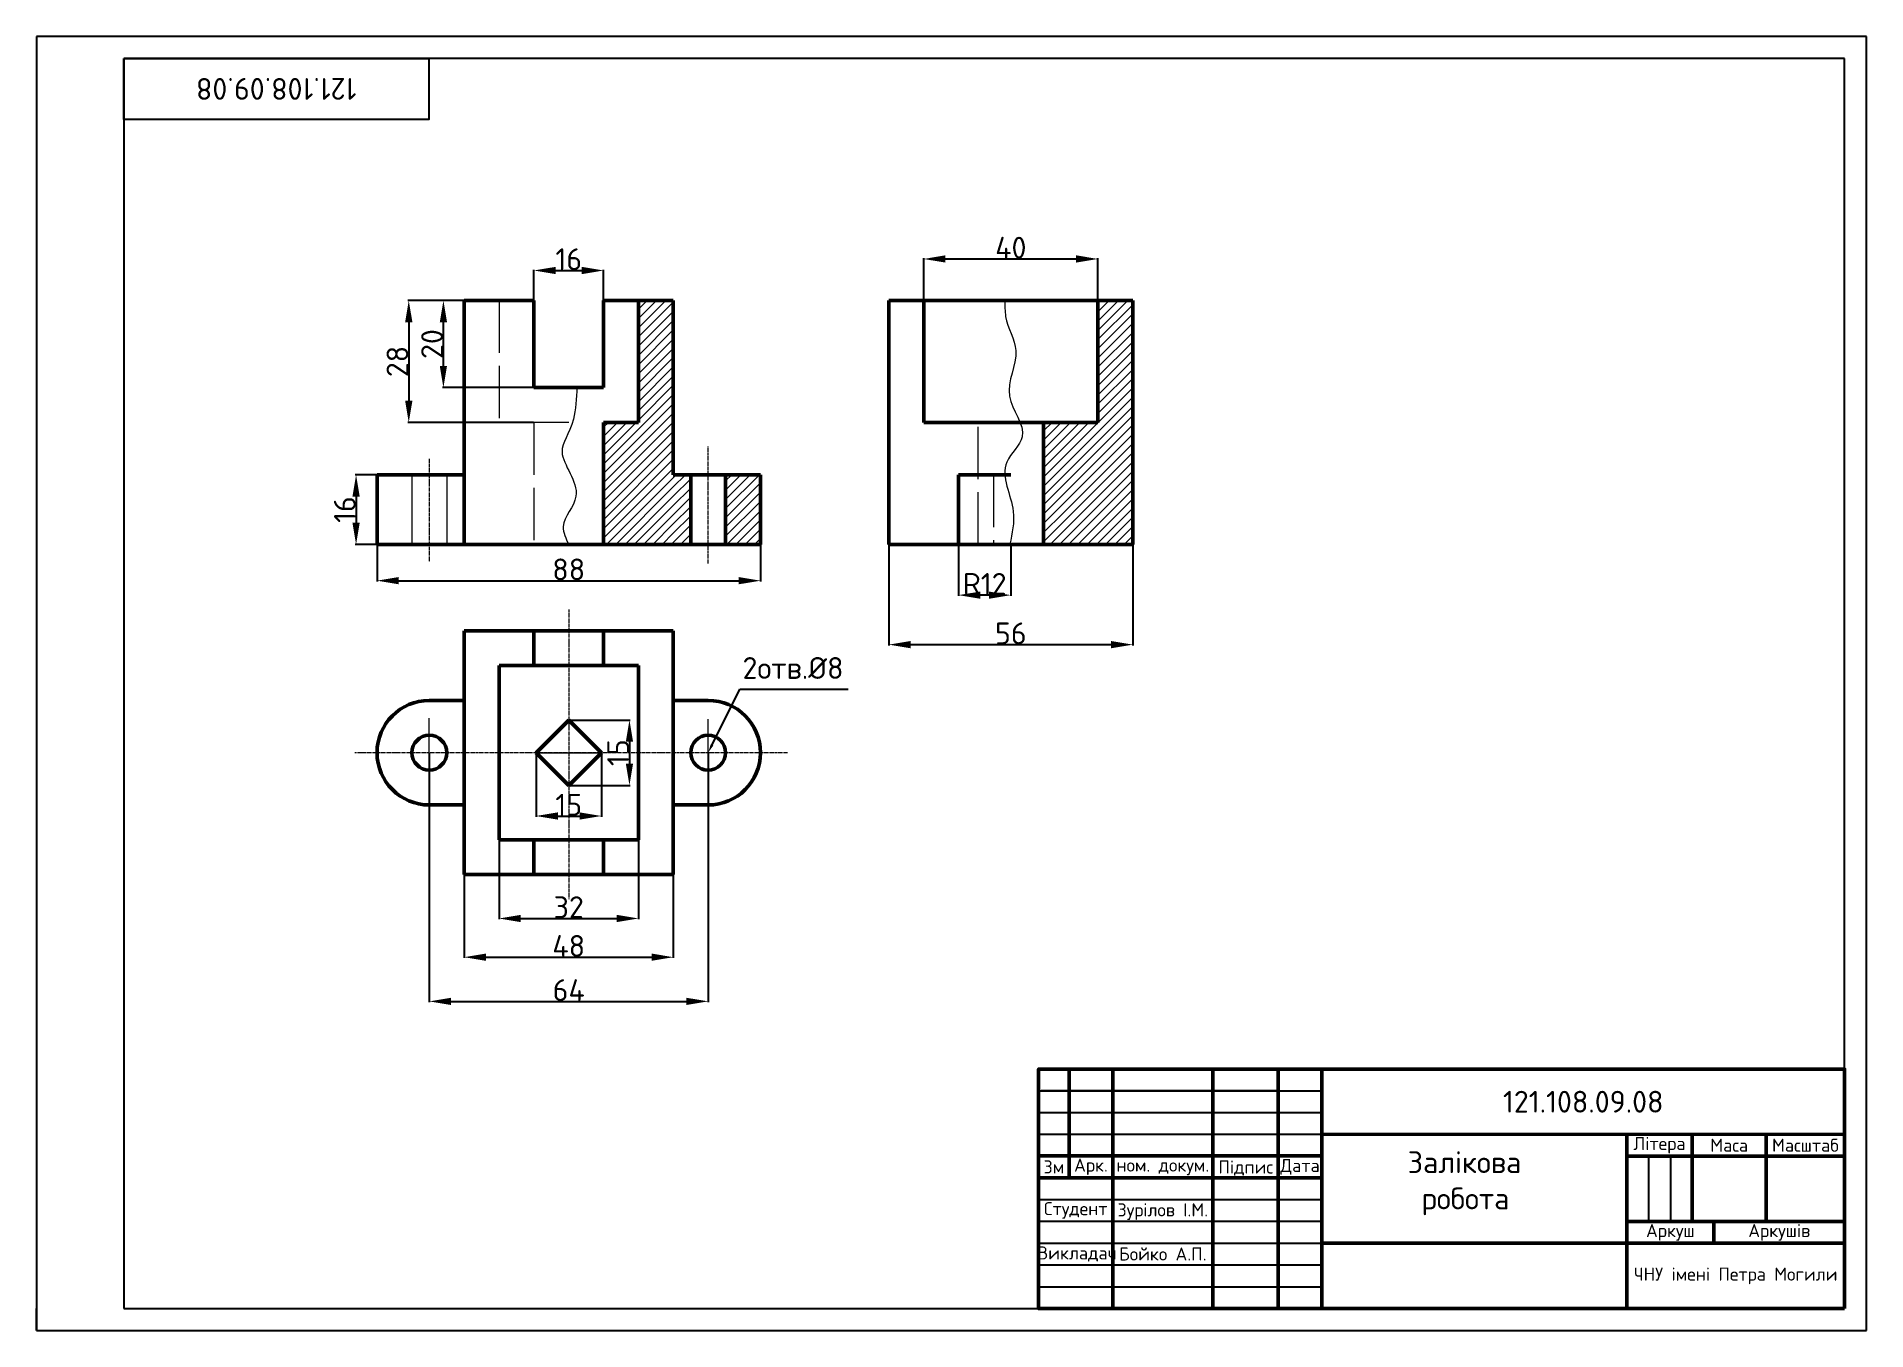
# Model space of a CAD drawing. Header units: inches. Extents: x 1 to 421, y 15 to 312.
import ezdxf
from ezdxf import colors
from ezdxf.entities.mleader import LeaderData, LeaderLine
from ezdxf.math import Vec2, Vec3

# ---------------------------------------------------------------- set-up
doc = ezdxf.new("R2010")
doc.units = ezdxf.units.IN
doc.header["$MEASUREMENT"] = 0
doc.linetypes.add('ACAD_ISO02W100', pattern=[15, 12, -3])
doc.linetypes.add('CENTER2', pattern=[1.125, 0.75, -0.125, 0.125, -0.125])
for name, color, linetype, lineweight in [('Контур', 7, 'Continuous', 50), ('Осі', 7, 'CENTER2', 15), ('Розмір', 7, 'Continuous', 15)]:
    doc.layers.add(name, color=color, linetype=linetype, lineweight=lineweight)
doc.styles.get("Standard").update_dxf_attribs({"font": 'isocpeur.ttf', "height": 5})
doc.dimstyles.get("Standard").update_dxf_attribs({"dimtxt": 5, "dimasz": 5, "dimexe": 0.18, "dimexo": 0.0625, "dimgap": 0.09, "dimtad": 1, "dimtoh": 1, "dimdec": 0, "dimzin": 0, "dimdsep": 46, "dimtxsty": 'Standard', "dimcen": 0.09, "dimadec": 0, "dimazin": 0, "dimtfac": 1, "dimtdec": 0, "dimtmove": 0, "dimatfit": 3, "dimfxl": 1, "dimtolj": 1, "dimtzin": 0, "dimarcsym": 0})
pattern_1 = [(45, (889.5817, 70.8013), (-1.0606602, 1.0606602), [])]

# ---------------------------------------------------------------- blocks, each defined once
blk = doc.blocks.new('*D22')
at = {"layer": 'Defpoints', "color": 0, "transparency": 16777216}
for p in [(79.37, 195.74), (167.37, 195.74), (167.37, 187.42)]:
    blk.add_point(p, dxfattribs=at)
at = {"layer": 'Розмір', "color": 0, "lineweight": -2, "transparency": 16777216}
for p, q in [((79.37, 195.68), (79.37, 187.24)), ((167.37, 195.68), (167.37, 187.24)), ((84.37, 187.42), (162.37, 187.42))]:
    blk.add_line(p, q, dxfattribs=at)
at = {"layer": 'Розмір', "color": 0, "transparency": 16777216}
for points in [[(84.37, 188.26), (84.37, 186.59), (79.37, 187.42)], [(162.37, 188.26), (162.37, 186.59), (167.37, 187.42)]]:
    blk.add_solid(points, dxfattribs=at)
at = {"layer": 'Розмір', "color": 0, "transparency": 16777216, "insert": (123.37, 190.01), "char_height": 5, "attachment_point": 5}
blk.add_mtext('\\A1;88', dxfattribs=at)
blk = doc.blocks.new('*D23')
at = {"layer": 'Defpoints', "color": 0, "transparency": 16777216}
for p in [(79.37, 211.74), (74.56, 195.74), (79.37, 195.74)]:
    blk.add_point(p, dxfattribs=at)
at = {"layer": 'Розмір', "color": 0, "lineweight": -2, "transparency": 16777216}
for p, q in [((79.31, 211.74), (74.38, 211.74)), ((74.56, 206.74), (74.56, 200.74)), ((79.31, 195.74), (74.38, 195.74))]:
    blk.add_line(p, q, dxfattribs=at)
at = {"layer": 'Розмір', "color": 0, "transparency": 16777216}
for points in [[(73.73, 206.74), (75.39, 206.74), (74.56, 211.74)], [(73.73, 200.74), (75.39, 200.74), (74.56, 195.74)]]:
    blk.add_solid(points, dxfattribs=at)
at = {"layer": 'Розмір', "color": 0, "transparency": 16777216, "insert": (71.97, 203.74), "char_height": 5, "attachment_point": 5, "rotation": 90}
blk.add_mtext('\\A1;16', dxfattribs=at)
blk = doc.blocks.new('*D24')
at = {"layer": 'Defpoints', "color": 0, "transparency": 16777216}
for p in [(94.6, 251.74), (115.37, 251.74), (115.37, 231.74)]:
    blk.add_point(p, dxfattribs=at)
at = {"layer": 'Розмір', "color": 0, "lineweight": -2, "transparency": 16777216}
for p, q in [((115.31, 251.74), (94.42, 251.74)), ((94.6, 236.74), (94.6, 246.74)), ((115.31, 231.74), (94.42, 231.74))]:
    blk.add_line(p, q, dxfattribs=at)
at = {"layer": 'Розмір', "color": 0, "transparency": 16777216}
for points in [[(93.77, 246.74), (95.44, 246.74), (94.6, 251.74)], [(93.77, 236.74), (95.44, 236.74), (94.6, 231.74)]]:
    blk.add_solid(points, dxfattribs=at)
at = {"layer": 'Розмір', "color": 0, "transparency": 16777216, "insert": (92.01, 241.74), "char_height": 5, "attachment_point": 5, "rotation": 90}
blk.add_mtext('\\A1;20', dxfattribs=at)
blk = doc.blocks.new('*D25')
at = {"layer": 'Defpoints', "color": 0, "transparency": 16777216}
for p in [(115.37, 251.74), (86.65, 223.74), (115.37, 223.74)]:
    blk.add_point(p, dxfattribs=at)
at = {"layer": 'Розмір', "color": 0, "lineweight": -2, "transparency": 16777216}
for p, q in [((115.31, 251.74), (86.47, 251.74)), ((86.65, 246.74), (86.65, 228.74)), ((115.31, 223.74), (86.47, 223.74))]:
    blk.add_line(p, q, dxfattribs=at)
at = {"layer": 'Розмір', "color": 0, "transparency": 16777216}
for points in [[(85.82, 246.74), (87.49, 246.74), (86.65, 251.74)], [(85.82, 228.74), (87.49, 228.74), (86.65, 223.74)]]:
    blk.add_solid(points, dxfattribs=at)
at = {"layer": 'Розмір', "color": 0, "transparency": 16777216, "insert": (84.06, 237.74), "char_height": 5, "attachment_point": 5, "rotation": 90}
blk.add_mtext('\\A1;28', dxfattribs=at)
blk = doc.blocks.new('*D27')
at = {"layer": 'Defpoints', "color": 0, "transparency": 16777216}
for p in [(131.37, 258.63), (115.37, 251.74), (131.37, 251.74)]:
    blk.add_point(p, dxfattribs=at)
at = {"layer": 'Розмір', "color": 0, "lineweight": -2, "transparency": 16777216}
for p, q in [((115.37, 251.8), (115.37, 258.81)), ((120.37, 258.63), (126.37, 258.63)), ((131.37, 251.8), (131.37, 258.81))]:
    blk.add_line(p, q, dxfattribs=at)
at = {"layer": 'Розмір', "color": 0, "transparency": 16777216}
for points in [[(120.37, 259.46), (120.37, 257.79), (115.37, 258.63)], [(126.37, 259.46), (126.37, 257.79), (131.37, 258.63)]]:
    blk.add_solid(points, dxfattribs=at)
at = {"layer": 'Розмір', "color": 0, "transparency": 16777216, "insert": (123.37, 261.22), "char_height": 5, "attachment_point": 5}
blk.add_mtext('\\A1;16', dxfattribs=at)
blk = doc.blocks.new('*D31')
at = {"layer": 'Defpoints', "color": 0, "transparency": 16777216}
for p in [(123.37, 155.44), (123.37, 140.44), (137.3, 140.44)]:
    blk.add_point(p, dxfattribs=at)
at = {"layer": 'Розмір', "color": 0, "lineweight": -2, "transparency": 16777216}
for p, q in [((123.43, 155.44), (137.48, 155.44)), ((137.3, 150.44), (137.3, 145.44)), ((123.43, 140.44), (137.48, 140.44))]:
    blk.add_line(p, q, dxfattribs=at)
at = {"layer": 'Розмір', "color": 0, "transparency": 16777216}
for points in [[(136.47, 150.44), (138.14, 150.44), (137.3, 155.44)], [(136.47, 145.44), (138.14, 145.44), (137.3, 140.44)]]:
    blk.add_solid(points, dxfattribs=at)
at = {"layer": 'Розмір', "color": 0, "transparency": 16777216, "insert": (134.71, 147.94), "char_height": 5, "attachment_point": 5, "rotation": 90}
blk.add_mtext('\\A1;15', dxfattribs=at)
blk = doc.blocks.new('*D32')
at = {"layer": 'Defpoints', "color": 0, "transparency": 16777216}
for p in [(115.87, 147.94), (130.87, 147.94), (130.87, 133.4)]:
    blk.add_point(p, dxfattribs=at)
at = {"layer": 'Розмір', "color": 0, "lineweight": -2, "transparency": 16777216}
for p, q in [((115.87, 147.87), (115.87, 133.22)), ((130.87, 147.87), (130.87, 133.22)), ((120.87, 133.4), (125.87, 133.4))]:
    blk.add_line(p, q, dxfattribs=at)
at = {"layer": 'Розмір', "color": 0, "transparency": 16777216}
for points in [[(120.87, 134.24), (120.87, 132.57), (115.87, 133.4)], [(125.87, 134.24), (125.87, 132.57), (130.87, 133.4)]]:
    blk.add_solid(points, dxfattribs=at)
at = {"layer": 'Розмір', "color": 0, "transparency": 16777216, "insert": (123.37, 135.99), "char_height": 5, "attachment_point": 5}
blk.add_mtext('\\A1;15', dxfattribs=at)
blk = doc.blocks.new('*D33')
at = {"layer": 'Defpoints', "color": 0, "transparency": 16777216}
for p in [(107.37, 127.94), (139.37, 127.94), (139.37, 109.88)]:
    blk.add_point(p, dxfattribs=at)
at = {"layer": 'Розмір', "color": 0, "lineweight": -2, "transparency": 16777216}
for p, q in [((107.37, 127.87), (107.37, 109.7)), ((139.37, 127.87), (139.37, 109.7)), ((112.37, 109.88), (134.37, 109.88))]:
    blk.add_line(p, q, dxfattribs=at)
at = {"layer": 'Розмір', "color": 0, "transparency": 16777216}
for points in [[(112.37, 110.71), (112.37, 109.04), (107.37, 109.88)], [(134.37, 110.71), (134.37, 109.04), (139.37, 109.88)]]:
    blk.add_solid(points, dxfattribs=at)
at = {"layer": 'Розмір', "color": 0, "transparency": 16777216, "insert": (123.37, 112.47), "char_height": 5, "attachment_point": 5}
blk.add_mtext('\\A1;32', dxfattribs=at)
blk = doc.blocks.new('*D34')
at = {"layer": 'Defpoints', "color": 0, "transparency": 16777216}
for p in [(99.37, 119.94), (147.37, 119.94), (147.37, 100.99)]:
    blk.add_point(p, dxfattribs=at)
at = {"layer": 'Розмір', "color": 0, "lineweight": -2, "transparency": 16777216}
for p, q in [((99.37, 119.87), (99.37, 100.81)), ((147.37, 119.87), (147.37, 100.81)), ((104.37, 100.99), (142.37, 100.99))]:
    blk.add_line(p, q, dxfattribs=at)
at = {"layer": 'Розмір', "color": 0, "transparency": 16777216}
for points in [[(104.37, 101.83), (104.37, 100.16), (99.37, 100.99)], [(142.37, 101.83), (142.37, 100.16), (147.37, 100.99)]]:
    blk.add_solid(points, dxfattribs=at)
at = {"layer": 'Розмір', "color": 0, "transparency": 16777216, "insert": (123.37, 103.58), "char_height": 5, "attachment_point": 5}
blk.add_mtext('\\A1;48', dxfattribs=at)
blk = doc.blocks.new('*D35')
at = {"layer": 'Defpoints', "color": 0, "transparency": 16777216}
for p in [(91.37, 147.94), (155.37, 147.94), (155.37, 90.85)]:
    blk.add_point(p, dxfattribs=at)
at = {"layer": 'Розмір', "color": 0, "lineweight": -2, "transparency": 16777216}
for p, q in [((91.37, 147.87), (91.37, 90.67)), ((155.37, 147.87), (155.37, 90.67)), ((96.37, 90.85), (150.37, 90.85))]:
    blk.add_line(p, q, dxfattribs=at)
at = {"layer": 'Розмір', "color": 0, "transparency": 16777216}
for points in [[(96.37, 91.68), (96.37, 90.02), (91.37, 90.85)], [(150.37, 91.68), (150.37, 90.02), (155.37, 90.85)]]:
    blk.add_solid(points, dxfattribs=at)
at = {"layer": 'Розмір', "color": 0, "transparency": 16777216, "insert": (123.37, 93.44), "char_height": 5, "attachment_point": 5}
blk.add_mtext('\\A1;64', dxfattribs=at)
blk = doc.blocks.new('*D36')
at = {"layer": 'Defpoints', "color": 0, "transparency": 16777216}
for p in [(244.84, 261.27), (204.84, 251.74), (244.84, 251.74)]:
    blk.add_point(p, dxfattribs=at)
at = {"layer": 'Розмір', "color": 0, "lineweight": -2, "transparency": 16777216}
for p, q in [((204.84, 251.8), (204.84, 261.45)), ((209.84, 261.27), (239.84, 261.27)), ((244.84, 251.8), (244.84, 261.45))]:
    blk.add_line(p, q, dxfattribs=at)
at = {"layer": 'Розмір', "color": 0, "transparency": 16777216}
for points in [[(209.84, 262.11), (209.84, 260.44), (204.84, 261.27)], [(239.84, 262.11), (239.84, 260.44), (244.84, 261.27)]]:
    blk.add_solid(points, dxfattribs=at)
at = {"layer": 'Розмір', "color": 0, "transparency": 16777216, "insert": (224.84, 263.86), "char_height": 5, "attachment_point": 5}
blk.add_mtext('\\A1;40', dxfattribs=at)
blk = doc.blocks.new('*D37')
at = {"layer": 'Defpoints', "color": 0, "transparency": 16777216}
for p in [(212.84, 195.74), (224.84, 195.74), (212.84, 184.1)]:
    blk.add_point(p, dxfattribs=at)
at = {"layer": 'Розмір', "color": 0, "lineweight": -2, "transparency": 16777216}
for p, q in [((212.84, 195.68), (212.84, 183.92)), ((224.84, 195.68), (224.84, 183.92)), ((219.84, 184.1), (217.84, 184.1))]:
    blk.add_line(p, q, dxfattribs=at)
at = {"layer": 'Розмір', "color": 0, "transparency": 16777216}
for points in [[(217.84, 184.93), (217.84, 183.27), (212.84, 184.1)], [(219.84, 184.93), (219.84, 183.27), (224.84, 184.1)]]:
    blk.add_solid(points, dxfattribs=at)
at = {"layer": 'Розмір', "color": 0, "transparency": 16777216, "insert": (218.84, 186.69), "char_height": 5, "attachment_point": 5}
blk.add_mtext('\\A1;R12', dxfattribs=at)
blk = doc.blocks.new('*D38')
at = {"layer": 'Defpoints', "color": 0, "transparency": 16777216}
for p in [(196.84, 195.74), (252.84, 195.74), (252.84, 172.74)]:
    blk.add_point(p, dxfattribs=at)
at = {"layer": 'Розмір', "color": 0, "lineweight": -2, "transparency": 16777216}
for p, q in [((196.84, 195.68), (196.84, 172.56)), ((252.84, 195.68), (252.84, 172.56)), ((201.84, 172.74), (247.84, 172.74))]:
    blk.add_line(p, q, dxfattribs=at)
at = {"layer": 'Розмір', "color": 0, "transparency": 16777216}
for points in [[(201.84, 173.57), (201.84, 171.91), (196.84, 172.74)], [(247.84, 173.57), (247.84, 171.91), (252.84, 172.74)]]:
    blk.add_solid(points, dxfattribs=at)
at = {"layer": 'Розмір', "color": 0, "transparency": 16777216, "insert": (224.84, 175.33), "char_height": 5, "attachment_point": 5}
blk.add_mtext('\\A1;56', dxfattribs=at)

msp = doc.modelspace()

# ---------------------------------------------------------------- hatches: boundary and pattern name
at = {"layer": 'Розмір'}
h = msp.add_hatch(dxfattribs=at)
h.set_pattern_fill('ANSI31', color=256, scale=12)
h.set_pattern_definition(pattern_1)
h.paths.add_polyline_path([(147.37, 251.74), (139.37, 251.74), (139.37, 223.74), (131.37, 223.74), (131.37, 195.74), (147.37, 195.74)])
h = msp.add_hatch(dxfattribs=at)
h.set_pattern_fill('ANSI31', color=256, scale=12)
h.set_pattern_definition(pattern_1)
h.paths.add_polyline_path([(252.84, 251.74), (244.84, 251.74), (244.84, 223.74), (232.34, 223.74), (232.34, 211.74), (236.84, 211.74), (236.84, 195.74), (252.84, 195.74)])
h = msp.add_hatch(dxfattribs=at)
h.set_pattern_fill('ANSI31', color=256, scale=12)
h.set_pattern_definition(pattern_1)
h.paths.add_polyline_path([(167.37, 211.74), (159.37, 211.74), (159.37, 195.74), (167.37, 195.74)])
h.paths.add_polyline_path([(151.37, 211.74), (147.37, 211.74), (147.37, 195.74), (151.37, 195.74)])
h = msp.add_hatch(dxfattribs=at)
h.set_pattern_fill('ANSI31', color=256, scale=12)
h.set_pattern_definition(pattern_1)
h.paths.add_polyline_path([(236.84, 211.74), (232.34, 211.74), (232.34, 195.74), (236.84, 195.74)])

# ---------------------------------------------------------------- linework, layer by layer
for p, q in [((421.23, 312.32), (1.23, 312.32)), ((1.23, 312.32), (1.23, 312.32)), ((1.23, 312.32), (1.23, 15.32)), ((421.23, 15.32), (421.23, 312.32)), ((416.23, 307.32), (21.23, 307.32)), ((21.23, 307.32), (21.23, 20.32)), ((416.23, 20.32), (416.23, 307.32)), ((231.23, 75.32), (231.23, 75.32)), ((231.23, 75.32), (231.23, 75.32)), ((231.23, 75.32), (238.23, 75.32)), ((231.23, 75.32), (231.23, 70.32)), ((231.23, 75.32), (231.23, 75.32)), ((231.23, 75.32), (231.23, 70.32)), ((271.23, 75.32), (286.23, 75.32)), ((286.23, 75.32), (286.23, 75.32)), ((286.23, 75.32), (296.23, 75.32)), ((296.23, 75.32), (296.23, 75.32)), ((416.23, 75.32), (416.23, 20.32)), ((416.23, 75.32), (416.23, 60.32)), ((416.23, 60.32), (416.23, 75.32)), ((416.23, 75.32), (416.23, 60.32)), ((231.23, 70.32), (296.23, 70.35)), ((231.23, 70.32), (231.23, 70.32)), ((231.23, 70.32), (231.23, 70.32)), ((231.82, 70.36), (231.82, 70.36)), ((231.82, 70.36), (286.23, 70.36)), ((231.23, 65.36), (296.23, 65.36)), ((231.23, 60.36), (296.23, 60.36)), ((416.23, 60.32), (398.23, 60.32)), ((416.23, 60.32), (416.23, 60.32)), ((371.23, 55.32), (371.23, 40.32)), ((371.23, 55.32), (371.23, 49.21)), ((376.23, 55.32), (376.23, 40.32)), ((231.82, 50.36), (286.23, 50.36)), ((231.23, 45.36), (296.23, 45.36)), ((231.23, 40.36), (296.23, 40.36)), ((366.23, 40.32), (386.23, 40.32)), ((386.23, 40.32), (386.23, 40.32)), ((231.23, 35.36), (296.23, 35.36)), ((231.82, 35.36), (296.23, 35.36)), ((370.78, 35.32), (372.16, 35.32)), ((231.23, 30.36), (296.23, 30.36)), ((231.23, 25.36), (296.23, 25.36)), ((1.23, 15.32), (1.23, 20.32)), ((21.23, 20.32), (416.23, 20.32)), ((1.23, 15.32), (421.23, 15.32)), ((1.23, 15.32), (421.23, 15.32))]:
    msp.add_line(p, q)
at = {"lineweight": 50}
for p, q in [((238.23, 75.32), (238.23, 50.36)), ((248.23, 75.32), (248.23, 20.32)), ((271.23, 75.32), (271.23, 20.32)), ((286.23, 75.32), (286.23, 20.32)), ((296.23, 75.32), (296.23, 20.32)), ((416.23, 60.32), (296.23, 60.36)), ((366.23, 60.32), (366.23, 20.32)), ((381.23, 60.32), (381.23, 40.32)), ((398.23, 60.32), (398.23, 40.32)), ((231.23, 55.36), (296.23, 55.36)), ((416.23, 55.32), (366.23, 55.32)), ((231.23, 50.36), (296.23, 50.36)), ((416.23, 40.32), (366.23, 40.32)), ((386.23, 40.32), (386.23, 35.32)), ((416.23, 35.32), (296.23, 35.36))]:
    msp.add_line(p, q, dxfattribs=at)
for points in [[(21.23, 307.32), (21.23, 307.32), (21.23, 307.32), (21.23, 307.32)], [(21.23, 307.32), (21.23, 307.32), (21.23, 307.32), (21.23, 307.32)], [(21.23, 307.32), (21.23, 307.32), (21.23, 307.32), (21.23, 307.32)], [(21.23, 307.32), (21.23, 307.32), (21.23, 307.32), (21.23, 307.32)], [(21.23, 307.32), (91.23, 307.32), (91.23, 293.32), (21.23, 293.32)]]:
    msp.add_lwpolyline(points, close=True)
msp.add_lwpolyline([(416.23, 20.32), (231.23, 20.32), (231.23, 75.32), (416.23, 75.32)], close=True, dxfattribs=at)
at = {"layer": 'Контур'}
for p, q in [((99.37, 251.74), (99.37, 195.74)), ((99.37, 251.74), (115.37, 251.74)), ((115.37, 251.74), (115.37, 231.74)), ((147.37, 251.74), (131.37, 251.74)), ((131.37, 251.74), (131.37, 231.74)), ((139.37, 223.74), (139.37, 251.74)), ((147.37, 251.74), (147.37, 211.74)), ((196.84, 195.74), (196.84, 251.74)), ((196.84, 251.74), (252.84, 251.74)), ((204.84, 251.74), (204.84, 223.74)), ((244.84, 223.74), (244.84, 251.74)), ((252.84, 195.74), (252.84, 251.74)), ((131.37, 231.74), (115.37, 231.74)), ((123.37, 231.74), (123.37, 231.74)), ((131.37, 223.74), (139.37, 223.74)), ((131.37, 223.74), (131.37, 195.74)), ((204.84, 223.74), (244.84, 223.74)), ((232.34, 195.74), (232.34, 223.74)), ((79.37, 195.74), (79.37, 211.74)), ((79.37, 211.74), (99.37, 211.74)), ((167.37, 211.74), (147.37, 211.74)), ((167.37, 195.74), (167.37, 211.74)), ((212.84, 195.74), (212.84, 211.74)), ((212.84, 211.74), (224.84, 211.74)), ((79.37, 195.74), (167.37, 195.74)), ((252.84, 195.74), (196.84, 195.74)), ((99.37, 175.94), (147.37, 175.94)), ((99.37, 119.94), (99.37, 175.94)), ((115.37, 175.94), (115.37, 167.94)), ((131.37, 167.94), (131.37, 175.94)), ((147.37, 175.94), (147.37, 119.94)), ((107.37, 167.94), (139.37, 167.94)), ((107.37, 167.94), (107.37, 127.94)), ((139.37, 127.94), (139.37, 167.94)), ((91.37, 159.94), (99.37, 159.94)), ((155.37, 159.94), (147.37, 159.94)), ((115.87, 147.94), (123.37, 155.44)), ((123.37, 155.44), (130.87, 147.94)), ((123.37, 140.44), (115.87, 147.94)), ((130.87, 147.94), (123.37, 140.44)), ((91.37, 135.94), (99.37, 135.94)), ((155.37, 135.94), (147.37, 135.94)), ((107.37, 127.94), (139.37, 127.94)), ((115.37, 127.94), (115.37, 119.94)), ((131.37, 119.94), (131.37, 127.94)), ((147.37, 119.94), (99.37, 119.94))]:
    msp.add_line(p, q, dxfattribs=at)
at = {"layer": 'Контур', "linetype": 'ByBlock'}
for p, q in [((151.37, 195.74), (151.37, 211.74)), ((159.37, 195.74), (159.37, 211.74))]:
    msp.add_line(p, q, dxfattribs=at)
at = {"layer": 'Контур'}
for centre in [(91.37, 147.94), (155.37, 147.94)]:
    msp.add_circle(centre, 4, dxfattribs=at)
for centre, start, end in [((91.37, 147.94), 90, 270), ((155.37, 147.94), 270, 90)]:
    msp.add_arc(centre, 12, start, end, dxfattribs=at)
at = {"layer": 'Осі', "linetype": 'ACAD_ISO02W100'}
for p, q in [((107.37, 251.74), (107.37, 223.74)), ((123.37, 223.74), (107.37, 223.74)), ((115.37, 223.74), (115.37, 195.74)), ((217.34, 195.74), (217.34, 223.74)), ((220.84, 211.74), (220.84, 195.74))]:
    msp.add_line(p, q, dxfattribs=at)
at = {"layer": 'Осі'}
for p, q in [((91.37, 215.4), (91.37, 191.73)), ((155.37, 191.38), (155.37, 218.23))]:
    msp.add_line(p, q, dxfattribs=at)
at = {"layer": 'Осі', "linetype": 'ByBlock'}
for p, q in [((87.37, 211.74), (87.37, 195.74)), ((95.37, 211.74), (95.37, 195.74))]:
    msp.add_line(p, q, dxfattribs=at)
at = {"layer": 'Осі', "linetype": 'CENTER2'}
for p, q in [((123.37, 180.84), (123.37, 114.34)), ((173.57, 147.94), (74.28, 147.94))]:
    msp.add_line(p, q, dxfattribs=at)
at = {"layer": 'Розмір'}
for p, q in [((91.37, 147.94), (91.37, 155.87)), ((155.37, 147.94), (155.37, 155.61)), ((115.87, 147.94), (130.87, 147.94))]:
    msp.add_line(p, q, dxfattribs=at)
msp.add_spline([(223.52, 251.74), (223.65, 248.08), (225.98, 240.23), (224.53, 229.77), (227.44, 220.46), (223.94, 214.65), (225.4, 203.31), (224.62, 195.81)], degree=3, dxfattribs=at)
msp.add_open_spline([(125.2, 231.74), (125.21, 229.35), (124.59, 221.94), (119.3, 216.87), (128.08, 207.5), (120.88, 200.93), (122.71, 197.12), (123.37, 195.74)], degree=3, knots=[14.093528, 14.093528, 14.093528, 14.093528, 18.745988, 26.745564, 37.412424, 44.972119, 49.239006, 49.239006, 49.239006, 49.239006], dxfattribs=at)

# ---------------------------------------------------------------- texts
at = {"insert": (56.23, 300.32), "char_height": 5, "attachment_point": 5, "rotation": 180}
msp.add_mtext_dynamic_manual_height_columns('121.108.09.08', width=70, gutter_width=25, heights=[0], dxfattribs=at)
at = {"attachment_point": 5}
for s, width, insert, char_height in [('121.108.09.08', 120, (356.23, 67.82), 5), ('Літера', 15, (373.73, 57.82), 3), ('Маса', 17, (389.73, 57.82), 3), ('Масштаб', 18, (407.23, 57.82), 3), ('Арк.', 10, (243.23, 52.86), 3), ('Дата', 10, (291.23, 52.86), 3), ('3м', 7, (234.73, 52.86), 3), ('{\\H0.6x;ном. докум.}', 23, (259.73, 52.86), 5), ('Підпис', 15, (278.73, 52.58), 3), ('Студент', 17, (239.73, 42.86), 3), ('Зурілов І.М.', 23, (259.73, 42.58), 3), ('Аркуш', 20, (376.23, 37.82), 3), ('Аркушів', 30, (401.23, 37.82), 3), ('Викладач', 16.4042, (240.02, 32.86), 3), ('Бойко А.П.', 23, (259.73, 32.86), 3), ('ЧНУ імені Петра Могили', 50, (391.23, 27.83), 3)]:
    msp.add_mtext_dynamic_manual_height_columns(s, width=width, gutter_width=25, heights=[0], dxfattribs=dict(at, insert=insert, char_height=char_height))
at = {"layer": 'Розмір'}
msp.add_text('2отв.%%C8', height=5, dxfattribs=at).set_placement((163.26, 164.88))
at = {"layer": 'Розмір', "insert": (315.94, 56.44), "char_height": 5, "attachment_point": 1}
msp.add_mtext_dynamic_manual_height_columns('Залікова\\P робота', width=57.7833, gutter_width=25, heights=[15.6], dxfattribs=at)

# ---------------------------------------------------------------- dimensions: what is measured, and where the dimension line sits
at = {"layer": 'Розмір'}
for base, p1, p2, picture, middle in [((244.84, 261.27), (204.84, 251.74), (244.84, 251.74), '*D36', (224.84, 263.86)), ((131.37, 258.63), (115.37, 251.74), (131.37, 251.74), '*D27', (123.37, 261.22)), ((167.37, 187.42), (79.37, 195.74), (167.37, 195.74), '*D22', (123.37, 190.01)), ((252.84, 172.74), (196.84, 195.74), (252.84, 195.74), '*D38', (224.84, 175.33)), ((155.37, 90.85), (91.37, 147.94), (155.37, 147.94), '*D35', (123.37, 93.44)), ((130.87, 133.4), (115.87, 147.94), (130.87, 147.94), '*D32', (123.37, 135.99)), ((139.37, 109.88), (107.37, 127.94), (139.37, 127.94), '*D33', (123.37, 112.47)), ((147.37, 100.99), (99.37, 119.94), (147.37, 119.94), '*D34', (123.37, 103.58))]:
    dim = msp.add_linear_dim(base=base, p1=p1, p2=p2, dimstyle='Standard', dxfattribs=at)
    dim.commit()
    dim.dimension.update_dxf_attribs({"geometry": picture, "text_midpoint": middle})
for base, p1, p2, picture, middle in [((86.65, 223.74), (115.37, 251.74), (115.37, 223.74), '*D25', (84.06, 237.74)), ((94.6, 251.74), (115.37, 231.74), (115.37, 251.74), '*D24', (92.01, 241.74)), ((74.56, 195.74), (79.37, 211.74), (79.37, 195.74), '*D23', (71.97, 203.74)), ((137.3, 140.44), (123.37, 155.44), (123.37, 140.44), '*D31', (134.71, 147.94))]:
    dim = msp.add_linear_dim(base=base, p1=p1, p2=p2, angle=90, dimstyle='Standard', dxfattribs=at)
    dim.commit()
    dim.dimension.update_dxf_attribs({"geometry": picture, "text_midpoint": middle})
dim = msp.add_linear_dim(base=(212.84, 184.1), p1=(224.84, 195.74), p2=(212.84, 195.74), text='R12', dimstyle='Standard', dxfattribs=at)
dim.commit()
dim.dimension.update_dxf_attribs({"geometry": '*D37', "text_midpoint": (218.84, 186.69)})

# ---------------------------------------------------------------- leaders
ml = msp.add_multileader_mtext('Standard', dxfattribs=at)
ml.set_content('', color=256)
ml.set_leader_properties()
ml.build(insert=Vec2(0, 0))
ml.multileader.update_dxf_attribs({"dogleg_length": 0.36, "arrow_head_size": 2})
ctx = ml.context
ctx.base_point, ctx.char_height, ctx.arrow_head_size, ctx.landing_gap_size, ctx.plane_origin = Vec3(187.49, 162.5), 5, 2, 0.09, Vec3(155.37, 147.94)
notes = []
notes.append((ctx, [(0, (1, 1, 0), (162.61, 162.5), (1, 0), 24.88, [(0, [(155.37, 147.94)], 0, [])])]))
ctx.mtext.insert, ctx.mtext.flow_direction = Vec3(187.58, 165), 5
for ctx, leaders in notes:
    for number, flags, end, landing, length, lines in leaders:
        leader = LeaderData()
        leader.index, (leader.has_last_leader_line, leader.has_dogleg_vector, leader.attachment_direction) = number, flags
        leader.last_leader_point, leader.dogleg_vector, leader.dogleg_length = Vec3(end), Vec3(landing), length
        for number, points, colour, breaks in lines:
            line = LeaderLine()
            line.index, line.vertices, line.color, line.breaks = number, Vec3.list(points), colors.encode_raw_color(colour), breaks
            leader.lines.append(line)
        ctx.leaders.append(leader)

doc.saveas('drawing.dxf')
